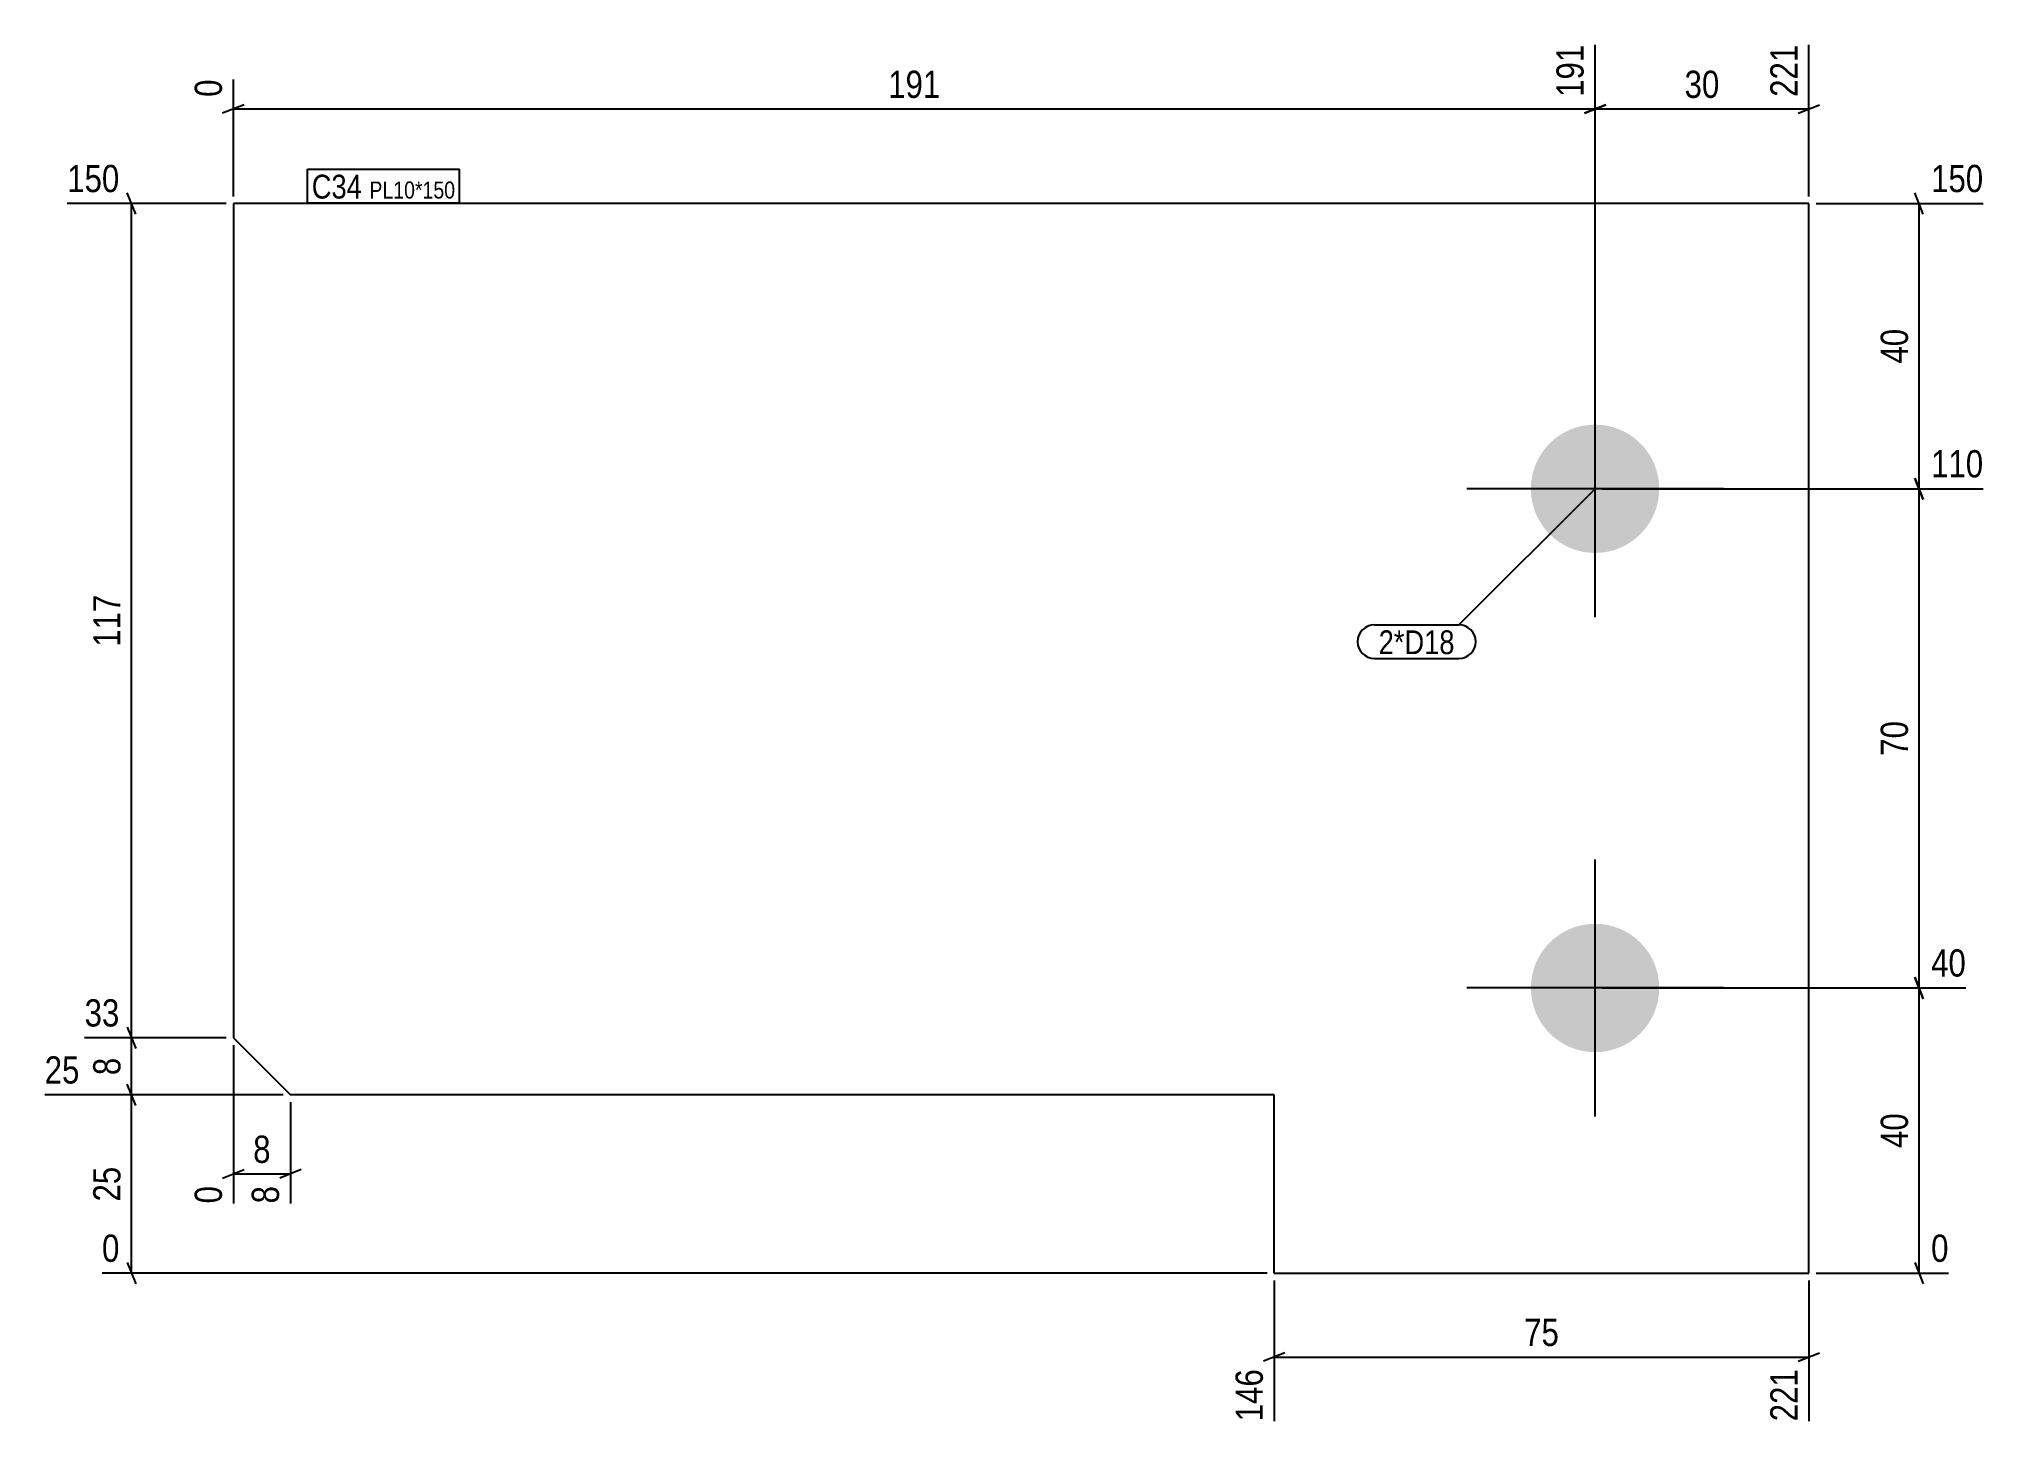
# Model space of a CAD drawing. Header units: millimetres. Extents: x 2 to 276, y 2 to 197.
import ezdxf

# ---------------------------------------------------------------- set-up
doc = ezdxf.new("R2010")
doc.units = ezdxf.units.MM
for name, color, linetype in [('MÅLSÆTNING', 7, 'Continuous'), ('STÅL', 7, 'Continuous'), ('TEKST', 7, 'Continuous')]:
    doc.layers.add(name, color=color, linetype=linetype)
doc.styles.add('Arial Narrow', font='ARIALN.TTF', dxfattribs={"height": 0.2})

msp = doc.modelspace()

# ---------------------------------------------------------------- hatches: boundary and pattern name
at = {"layer": 'STÅL', "linetype": 'Continuous'}
for points in [[(220.46, 124.76, -1), (220.46, 142.76, -1)], [(220.46, 54.76, -1), (220.46, 72.76, -1)]]:
    msp.add_hatch(color=3, dxfattribs=at).paths.add_polyline_path(points)

# ---------------------------------------------------------------- linework, layer by layer
at = {"layer": 'MÅLSÆTNING', "color": 7, "linetype": 'Continuous'}
for p, q in [((220.46, 134.76), (220.46, 196.03)), ((220.46, 134.76), (220.46, 196.03)), ((250.46, 174.76), (250.46, 196.03)), ((29.46, 174.76), (29.46, 191.16)), ((30.96, 187.62), (27.96, 186.42)), ((29.46, 187.02), (220.46, 187.02)), ((221.96, 187.62), (218.96, 186.42)), ((218.96, 186.42), (221.96, 187.62)), ((220.46, 187.02), (250.46, 187.02)), ((248.96, 186.42), (251.96, 187.62)), ((15.78, 172.26), (14.57, 175.26)), ((266.5, 172.26), (265.3, 175.26)), ((28.46, 173.76), (6.16, 173.76)), ((15.18, 56.76), (15.18, 173.76)), ((251.46, 173.76), (274.92, 173.76)), ((265.9, 133.76), (265.9, 173.76)), ((265.3, 135.26), (266.5, 132.26)), ((266.5, 132.26), (265.3, 135.26)), ((221.46, 133.76), (274.92, 133.76)), ((221.46, 133.76), (274.92, 133.76)), ((265.9, 63.76), (265.9, 133.76)), ((221.46, 63.76), (272.48, 63.76)), ((221.46, 63.76), (272.48, 63.76)), ((265.3, 65.26), (266.5, 62.26)), ((266.5, 62.26), (265.3, 65.26)), ((265.9, 23.76), (265.9, 63.76)), ((14.57, 58.26), (15.78, 55.26)), ((14.57, 58.26), (15.78, 55.26)), ((28.46, 56.76), (8.6, 56.76)), ((28.46, 56.76), (8.6, 56.76)), ((15.18, 48.76), (15.18, 56.76)), ((29.46, 55.76), (29.46, 33.55)), ((15.78, 47.26), (14.57, 50.26)), ((36.46, 48.76), (3, 48.76)), ((36.46, 48.76), (3, 48.76)), ((15.18, 23.76), (15.18, 48.76)), ((37.46, 47.76), (37.46, 33.55)), ((27.96, 37.09), (30.96, 38.29)), ((29.46, 37.69), (37.46, 37.69)), ((38.96, 38.29), (35.96, 37.09)), ((14.57, 25.26), (15.78, 22.26)), ((265.3, 25.26), (266.5, 22.26)), ((174.46, 23.76), (11.04, 23.76)), ((175.46, 22.76), (175.46, 3)), ((250.46, 22.76), (250.46, 3)), ((251.46, 23.76), (270.04, 23.76)), ((176.96, 12.61), (173.96, 11.41)), ((175.46, 12.01), (250.46, 12.01)), ((248.96, 11.41), (251.96, 12.61))]:
    msp.add_line(p, q, dxfattribs=at)
at = {"layer": 'STÅL', "color": 2, "linetype": 'Continuous'}
for p, q in [((250.46, 173.76), (29.46, 173.76)), ((29.46, 173.76), (29.46, 56.76)), ((250.46, 23.76), (250.46, 173.76)), ((29.46, 56.76), (37.46, 48.76)), ((175.46, 48.76), (37.46, 48.76)), ((175.46, 23.76), (175.46, 48.76)), ((175.46, 23.76), (250.46, 23.76))]:
    msp.add_line(p, q, dxfattribs=at)
at = {"layer": 'STÅL', "color": 3, "linetype": 'Continuous'}
for p, q in [((220.46, 115.76), (220.46, 151.76)), ((238.46, 133.76), (202.46, 133.76)), ((220.46, 45.76), (220.46, 81.76)), ((238.46, 63.76), (202.46, 63.76))]:
    msp.add_line(p, q, dxfattribs=at)

# ---------------------------------------------------------------- wipeouts: each hides what was drawn before it
at = {"color": 0}
msp.add_wipeout([(200.77, 110.57), (200.77, 114.07), (190.11, 114.07), (190.11, 110.57)], dxfattribs=at).dxf.layer = 'TEKST'

# ---------------------------------------------------------------- next in the draw order: wipeouts: each hides what was drawn before it
at = {"color": 0, "linetype": 'Continuous'}
for points in [[(219.66, 196.83), (214.06, 196.83), (214.06, 187.92), (219.66, 187.92)], [(249.66, 196.83), (244.06, 196.83), (244.06, 187.92), (249.66, 187.92)], [(28.66, 191.96), (23.06, 191.96), (23.06, 187.92), (28.66, 187.92)], [(14.27, 174.56), (14.27, 180.16), (5.36, 180.16), (5.36, 174.56)], [(275.72, 174.56), (275.72, 180.16), (266.8, 180.16), (266.8, 174.56)], [(275.72, 134.56), (275.72, 140.16), (266.8, 140.16), (266.8, 134.56)], [(273.28, 64.56), (273.28, 70.16), (266.8, 70.16), (266.8, 64.56)], [(14.27, 57.56), (14.27, 63.16), (7.8, 63.16), (7.8, 57.56)], [(28.66, 36.79), (23.06, 36.79), (23.06, 32.75), (28.66, 32.75)], [(36.66, 36.79), (31.06, 36.79), (31.06, 32.75), (36.66, 32.75)], [(14.27, 24.56), (14.27, 30.16), (10.24, 30.16), (10.24, 24.56)], [(270.84, 24.56), (270.84, 30.16), (266.8, 30.16), (266.8, 24.56)], [(174.66, 11.11), (169.06, 11.11), (169.06, 2.2), (174.66, 2.2)], [(249.66, 11.11), (244.06, 11.11), (244.06, 2.2), (249.66, 2.2)]]:
    msp.add_wipeout(points, dxfattribs=at).dxf.layer = 'MÅLSÆTNING'
at = {"color": 0}
for points, layer in [([(129.42, 187.77), (129.42, 193.37), (120.51, 193.37), (120.51, 187.77)], 'MÅLSÆTNING'), ([(238.7, 187.77), (238.7, 193.37), (232.22, 193.37), (232.22, 187.77)], 'MÅLSÆTNING'), ([(265.15, 157), (259.55, 157), (259.55, 150.52), (265.15, 150.52)], 'MÅLSÆTNING'), ([(14.42, 119.72), (8.82, 119.72), (8.82, 110.8), (14.42, 110.8)], 'MÅLSÆTNING'), ([(265.15, 102), (259.55, 102), (259.55, 95.52), (265.15, 95.52)], 'MÅLSÆTNING'), ([(14.42, 54.78), (8.82, 54.78), (8.82, 50.74), (14.42, 50.74)], 'MÅLSÆTNING'), ([(265.15, 47), (259.55, 47), (259.55, 40.52), (265.15, 40.52)], 'MÅLSÆTNING'), ([(35.48, 38.44), (35.48, 44.04), (31.44, 44.04), (31.44, 38.44)], 'MÅLSÆTNING'), ([(14.42, 39.5), (8.82, 39.5), (8.82, 33.02), (14.42, 33.02)], 'MÅLSÆTNING'), ([(216.2, 12.76), (216.2, 18.36), (209.72, 18.36), (209.72, 12.76)], 'MÅLSÆTNING'), ([(47.5, 174.46), (47.5, 177.96), (40.46, 177.96), (40.46, 174.46)], 'TEKST'), ([(200.77, 110.57), (200.77, 114.07), (190.11, 114.07), (190.11, 110.57)], 'TEKST')]:
    msp.add_wipeout(points, dxfattribs=at).dxf.layer = layer

# ---------------------------------------------------------------- next in the draw order: linework, layer by layer
at = {"layer": 'MÅLSÆTNING', "color": 7, "linetype": 'Continuous'}
msp.add_line((15.78, 47.26), (14.57, 50.26), dxfattribs=at)
at = {"layer": 'TEKST', "color": 7, "linetype": 'Continuous'}
for p, q in [((220.46, 133.76), (201.37, 114.67)), ((189.51, 114.67), (201.37, 114.67)), ((189.51, 109.97), (201.37, 109.97))]:
    msp.add_line(p, q, dxfattribs=at)
for centre, start, end in [((189.51, 112.32), 90, 270), ((201.37, 112.32), 270, 90)]:
    msp.add_arc(centre, 2.35, start, end, dxfattribs=at)

# ---------------------------------------------------------------- next in the draw order: texts
at = {"layer": 'MÅLSÆTNING', "color": 3, "linetype": 'Continuous', "style": 'Arial Narrow'}
for s, height, p in [('191', 3.818, (218.86, 188.72)), ('221', 3.818, (248.86, 188.72)), ('0', 3.82, (27.86, 188.72)), ('0', 3.82, (27.86, 33.55)), ('8', 3.82, (35.86, 33.55)), ('146', 3.818, (173.86, 3)), ('221', 3.818, (248.86, 3))]:
    msp.add_text(s, height=height, rotation=90.0002, dxfattribs=at).set_placement(p)
at = {"layer": 'MÅLSÆTNING', "color": 3, "style": 'Arial Narrow'}
for s, height, p in [('191', 3.818, (121.31, 188.57)), ('30', 3.818, (233.02, 188.57)), ('8', 3.82, (32.24, 39.24)), ('75', 3.818, (210.52, 13.56))]:
    msp.add_text(s, height=height, dxfattribs=at).set_placement(p)
at = {"layer": 'MÅLSÆTNING', "color": 3, "linetype": 'Continuous', "style": 'Arial Narrow'}
for s, height, p in [('150', 3.818, (6.16, 175.36)), ('150', 3.818, (267.6, 175.36)), ('110', 3.818, (267.6, 135.36)), ('40', 3.818, (267.6, 65.36)), ('33', 3.818, (8.6, 58.36)), ('0', 3.82, (11.04, 25.36)), ('0', 3.82, (267.6, 25.36))]:
    msp.add_text(s, height=height, dxfattribs=at).set_placement(p)
at = {"layer": 'MÅLSÆTNING', "color": 3, "style": 'Arial Narrow'}
for s, height, p in [('40', 3.818, (264.35, 151.32)), ('117', 3.818, (13.62, 111.6)), ('70', 3.818, (264.35, 96.32)), ('8', 3.82, (13.62, 51.54)), ('40', 3.818, (264.35, 41.32)), ('25', 3.818, (13.62, 33.82))]:
    msp.add_text(s, height=height, rotation=90.0002, dxfattribs=at).set_placement(p)
at = {"layer": 'TEKST', "color": 3, "style": 'Arial Narrow'}
msp.add_text('2*D18', height=3.34, dxfattribs=at).set_placement((190.11, 110.57))

# ---------------------------------------------------------------- next in the draw order: wipeouts: each hides what was drawn before it
at = {"color": 0}
msp.add_wipeout([(47.5, 174.46), (47.5, 177.96), (40.46, 177.96), (40.46, 174.46)], dxfattribs=at).dxf.layer = 'TEKST'

# ---------------------------------------------------------------- next in the draw order: linework, layer by layer
at = {"layer": 'TEKST', "color": 7, "linetype": 'Continuous'}
for p, q in [((39.86, 178.56), (61.18, 178.56)), ((39.86, 173.86), (39.86, 178.56))]:
    msp.add_line(p, q, dxfattribs=at)

# ---------------------------------------------------------------- next in the draw order: wipeouts: each hides what was drawn before it
at = {"color": 0, "linetype": 'Continuous'}
msp.add_wipeout([(8.67, 49.56), (8.67, 55.16), (2.2, 55.16), (2.2, 49.56)], dxfattribs=at).dxf.layer = 'MÅLSÆTNING'
at = {"color": 0}
msp.add_wipeout([(60.58, 174.46), (60.58, 176.96), (48.55, 176.96), (48.55, 174.46)], dxfattribs=at).dxf.layer = 'TEKST'

# ---------------------------------------------------------------- next in the draw order: texts
at = {"layer": 'MÅLSÆTNING', "color": 3, "linetype": 'Continuous', "style": 'Arial Narrow'}
msp.add_text('25', height=3.818, dxfattribs=at).set_placement((3, 50.36))

# ---------------------------------------------------------------- next in the draw order: wipeouts: each hides what was drawn before it
at = {"color": 0}
msp.add_wipeout([(60.58, 174.46), (60.58, 176.96), (48.55, 176.96), (48.55, 174.46)], dxfattribs=at).dxf.layer = 'TEKST'

# ---------------------------------------------------------------- next in the draw order: linework, layer by layer
at = {"layer": 'TEKST', "color": 7, "linetype": 'Continuous'}
for p, q in [((61.18, 173.86), (61.18, 178.56)), ((39.86, 173.86), (61.18, 173.86))]:
    msp.add_line(p, q, dxfattribs=at)

# ---------------------------------------------------------------- next in the draw order: texts
at = {"layer": 'TEKST', "color": 3, "style": 'Arial Narrow'}
for s, height, p in [('C34', 3.34, (40.46, 174.46)), ('PL10*150', 2.386, (48.55, 174.46))]:
    msp.add_text(s, height=height, dxfattribs=at).set_placement(p)

doc.saveas('drawing.dxf')
